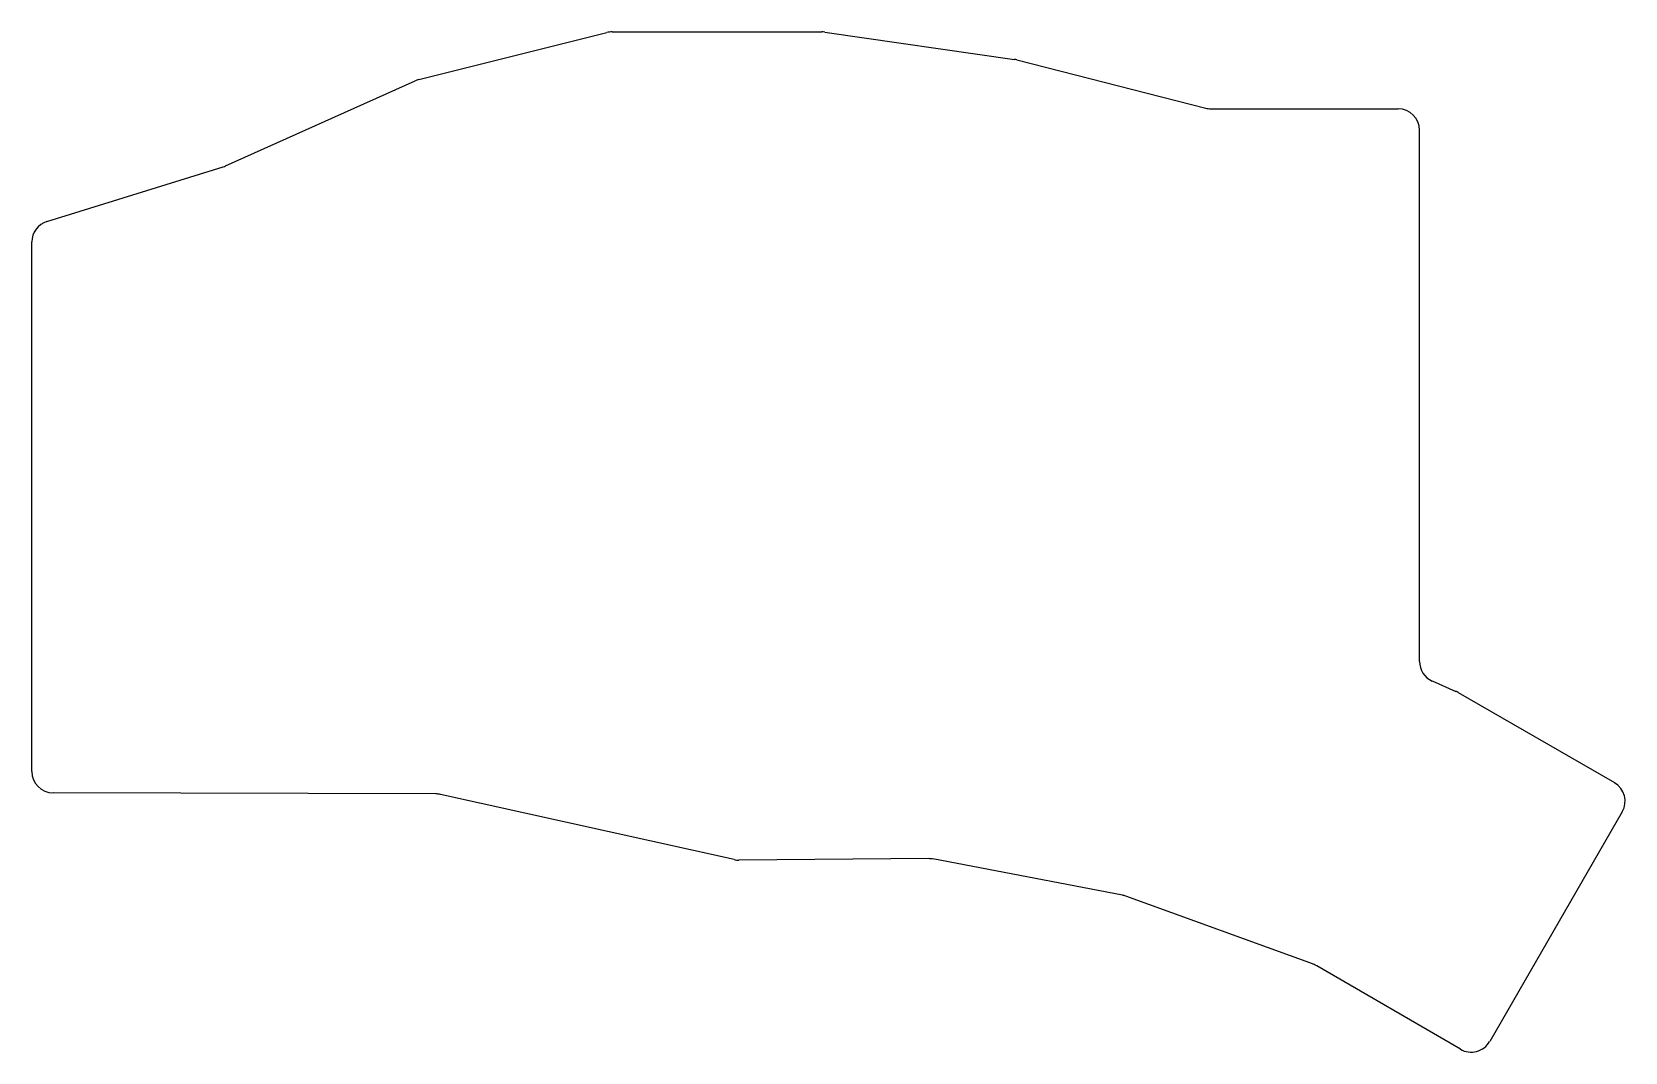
# Model space of a CAD drawing. Header units: millimetres. Extents: x 40 to 189, y -134 to -38.
import ezdxf

# ---------------------------------------------------------------- set-up
doc = ezdxf.new("R2010")
doc.units = ezdxf.units.MM

msp = doc.modelspace()

# ---------------------------------------------------------------- linework, layer by layer
for p, q in [((76.17, -42.78), (93.76, -38.38)), ((94.25, -38.32), (113.86, -38.32)), ((114.14, -38.34), (131.89, -40.9)), ((132.1, -40.95), (149.76, -45.46)), ((58.11, -50.85), (75.84, -42.89)), ((150.25, -45.52), (167.75, -45.52)), ((169.75, -97.21), (169.75, -47.52)), ((41.41, -56.06), (57.88, -50.94)), ((40, -107.51), (40, -57.97)), ((170.95, -99.04), (173.16, -100.01)), ((173.36, -100.11), (187.98, -108.55)), ((77.78, -109.6), (41.99, -109.51)), ((105.66, -115.75), (78.21, -109.65)), ((188.71, -111.29), (176.32, -132.76)), ((123.87, -115.66), (106.11, -115.8)), ((141.98, -119.08), (124.26, -115.69)), ((159.83, -125.54), (142.29, -119.16)), ((173.58, -133.49), (160.14, -125.69))]:
    msp.add_line(p, q)
for centre, start, end in [((94.25, -40.32), 90, 104.0362), ((113.86, -40.32), 81.7808, 90), ((131.61, -42.88), 75.6646, 81.7808), ((76.66, -44.72), 104.0362, 114.1748), ((150.25, -43.52), 255.6646, 270), ((167.75, -47.52), 0, 90), ((57.29, -49.03), 287.2815, 294.1748), ((42, -57.97), 107.2815, 180), ((171.75, -97.21), 180, 246.3996), ((172.36, -101.84), 60, 66.3996), ((42, -107.51), 180, 269.8492), ((186.98, -110.29), 330, 60), ((77.78, -111.6), 77.4625, 89.8492), ((106.09, -113.8), 257.4625, 270.448), ((123.89, -117.66), 79.1954, 90.448), ((141.6, -121.04), 70, 79.1954), ((159.14, -127.42), 59.8759, 70), ((174.58, -131.76), 239.8759, 330)]:
    msp.add_arc(centre, 2, start, end)

doc.saveas('drawing.dxf')
